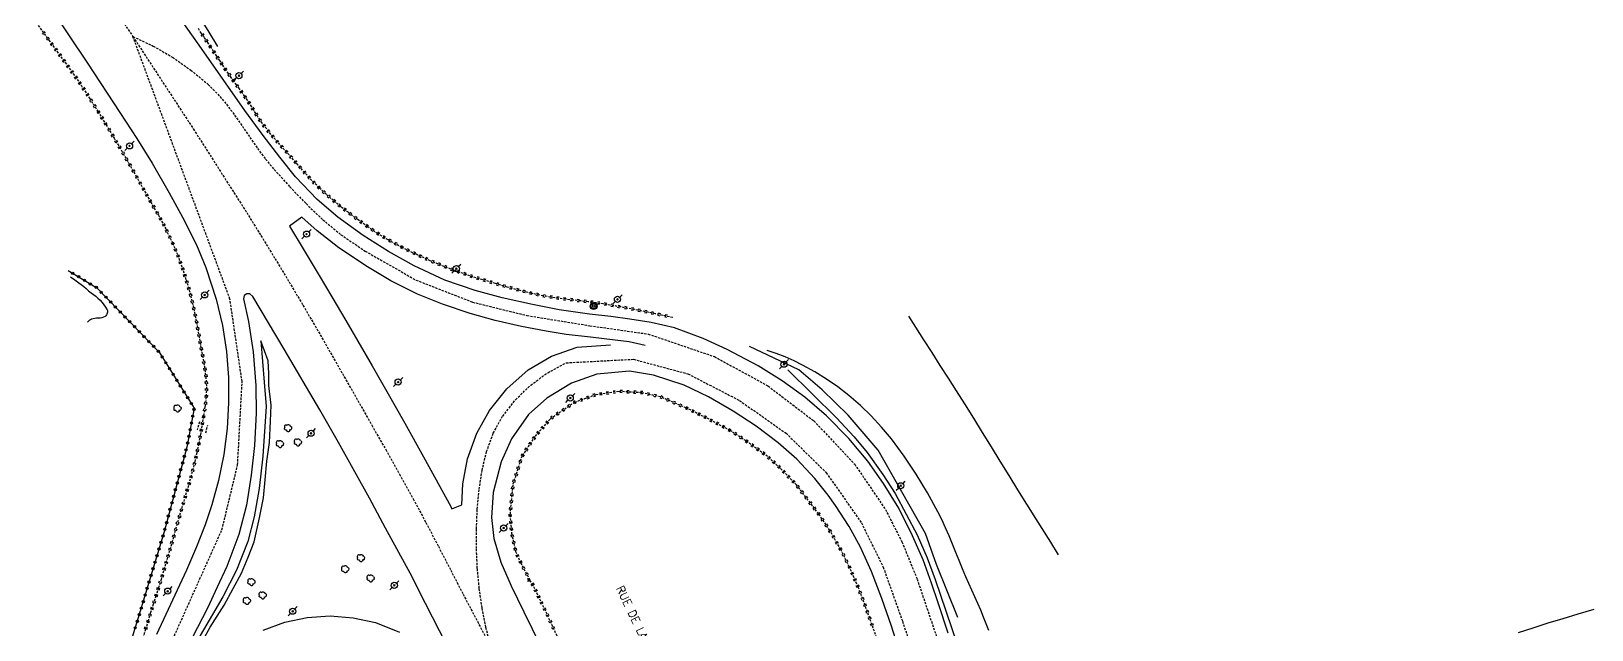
# Model space of a CAD drawing. Header units: millimetres. Extents: x 169000 to 170001, y 127000 to 128001.
# Drawn here: x 169336.2 to 169677.5, y 127463.7 to 127594.6 of the extents above; entities that cross this region are included whole.
import ezdxf
from ezdxf.enums import TextEntityAlignment as Align

# ---------------------------------------------------------------- set-up
doc = ezdxf.new("R2010")
doc.units = ezdxf.units.MM
doc.linetypes.add('DASHED', pattern=[0.75, 0.5, -0.25])
doc.layers.get('0').update_dxf_attribs({"linetype": 'CONTINUOUS'})
for name, color, linetype in [('W0001', 6, 'DASHED'), ('W0008', 7, 'CONTINUOUS'), ('W0010', 4, 'CONTINUOUS'), ('W0015', 2, 'CONTINUOUS'), ('W0112', 1, 'DASHED'), ('W0211', 2, 'CONTINUOUS'), ('W0214', 2, 'CONTINUOUS'), ('W0220', 5, 'DASHED'), ('W0300', 7, 'CONTINUOUS'), ('W0323', 7, 'CONTINUOUS'), ('W0330', 7, 'CONTINUOUS'), ('W0420', 7, 'CONTINUOUS'), ('W0473', 7, 'CONTINUOUS'), ('W0515', 5, 'CONTINUOUS'), ('W0989', 7, 'CONTINUOUS')]:
    doc.layers.add(name, color=color, linetype=linetype)
doc.styles.get("Standard").update_dxf_attribs({"font": 'romans.shx', "width": 0.85})

# ---------------------------------------------------------------- blocks, each defined once
blk = doc.blocks.new('T473')
for p, q in [((-0.166667, 0.166667), (0.166667, -0.166667)), ((-0.166667, -0.166667), (0.166667, 0.166667)), ((0.500001, 0.500001), (1.000002, 1.000002)), ((-1.000002, -1.000002), (-0.500001, -0.500001))]:
    blk.add_line(p, q)
blk.add_ellipse((0, 0), major_axis=(0.471405, 0.471405), ratio=1, start_param=5.4977871438, end_param=11.780972451)
blk = doc.blocks.new('T300')
for p, q in [((-0.8, 0.51), (-0.86, 0.34)), ((-0.86, 0.34), (-0.86, 0.17)), ((-0.86, 0.17), (-0.74, 0.06)), ((-0.69, 0.63), (-0.8, 0.51)), ((-0.8, -0.06), (-0.74, 0.06)), ((-0.74, 0.06), (-0.69, 0.11)), ((-0.57, 0.69), (-0.69, 0.63)), ((-0.46, 0.69), (-0.57, 0.69)), ((-0.29, 0.63), (-0.46, 0.69)), ((-0.29, 0.63), (-0.17, 0.74)), ((-0.23, 0.57), (-0.29, 0.63)), ((-0.17, 0.74), (-0.06, 0.8)), ((-0.06, 0.8), (0.06, 0.8)), ((0.06, 0.8), (0.23, 0.74)), ((0.23, 0.74), (0.34, 0.63)), ((0.34, 0.63), (0.4, 0.51)), ((0.46, 0.46), (0.34, 0.46)), ((0.4, 0.51), (0.4, 0.46)), ((0.57, 0.4), (0.46, 0.46)), ((0.57, 0.4), (0.69, 0.29)), ((0.69, 0.29), (0.74, 0.17)), ((0.74, 0.06), (0.69, -0.17)), ((0.74, 0.17), (0.74, 0.06)), ((-0.8, -0.17), (-0.8, -0.06)), ((-0.8, -0.23), (-0.8, -0.17)), ((-0.74, -0.34), (-0.8, -0.23)), ((-0.69, -0.4), (-0.74, -0.34)), ((-0.51, -0.46), (-0.69, -0.4)), ((-0.4, -0.46), (-0.51, -0.46)), ((-0.4, -0.46), (-0.34, -0.46)), ((-0.34, -0.46), (-0.34, -0.4)), ((-0.34, -0.51), (-0.34, -0.46)), ((-0.29, -0.63), (-0.34, -0.51)), ((-0.17, -0.74), (-0.29, -0.63)), ((-0.06, -0.8), (-0.17, -0.74)), ((0.06, -0.8), (-0.06, -0.8)), ((0.17, -0.74), (0.06, -0.8)), ((0.23, -0.69), (0.17, -0.74)), ((0.29, -0.46), (0.23, -0.46)), ((0.29, -0.63), (0.23, -0.69)), ((0.46, -0.4), (0.29, -0.46)), ((0.34, -0.51), (0.29, -0.63)), ((0.34, -0.51), (0.34, -0.46)), ((0.57, -0.34), (0.46, -0.4)), ((0.63, -0.29), (0.57, -0.34)), ((0.69, -0.17), (0.63, -0.29))]:
    blk.add_line(p, q)
blk = doc.blocks.new('sev_inspect')
blk.add_lwpolyline([(-4, 4), (4, 4), (4, -4), (-4, -4), (-4, 4)])
for radius in [12, 10]:
    blk.add_circle((0, 0), radius)
blk = doc.blocks.new('T654')
at = {"xscale": 0.0625, "yscale": 0.0625}
blk.add_blockref('sev_inspect', (0, 0), dxfattribs=at)
blk = doc.blocks.new('t323o')
at = {"color": 0, "linetype": 'Continuous'}
for radius in [0.25, 0.15]:
    blk.add_circle((0, 0), radius, dxfattribs=at)
blk = doc.blocks.new('t220o')
at = {"color": 0, "linetype": 'Continuous'}
for p, q in [((-0.25, 0.25), (0.25, 0.25)), ((-0.25, -0.25), (0.25, -0.25))]:
    blk.add_line(p, q, dxfattribs=at)

msp = doc.modelspace()

# ---------------------------------------------------------------- linework, layer by layer
at = {"layer": 'W0001', "linetype": 'DASHED'}
for points in [[(169301.15, 127671), (169304.31, 127667.02), (169307.46, 127663.03), (169310.59, 127659.03), (169313.72, 127655.02), (169318.17, 127649.29), (169322.6, 127643.55), (169326.99, 127637.78), (169331.34, 127631.98), (169335.71, 127626.04), (169340.03, 127620.07), (169344.32, 127614.07), (169348.55, 127608.03), (169358.42, 127593.46)], [(169340.66, 127340.39), (169352.85, 127351.49), (169360.87, 127357.91), (169366.9, 127367.43), (169369.16, 127383.12), (169363.93, 127401.08), (169360.43, 127418.56), (169360.05, 127434.96), (169363.24, 127450.6), (169367.49, 127462.41), (169377.89, 127485.58), (169381.32, 127499.77), (169382.31, 127517.99), (169379.64, 127536.04), (169358.42, 127593.46)], [(169358.42, 127593.46), (169362.85, 127591.38), (169367.09, 127588.93), (169371.1, 127586.13), (169374.86, 127582.99), (169376.96, 127580.89), (169378.89, 127578.64), (169380.67, 127576.27), (169382.36, 127573.84), (169384.01, 127571.41), (169385.68, 127568.99), (169387.44, 127566.63), (169389.33, 127564.37), (169392.75, 127560.6), (169396.28, 127556.91), (169399.98, 127553.39), (169403.91, 127550.12), (169409.25, 127546.52), (169420.33, 127540.19), (169432.73, 127535.37), (169444.61, 127532.44), (169458.39, 127530.21), (169471.11, 127528.39), (169485.65, 127523.44), (169497.33, 127517.04), (169507.38, 127509.37), (169516.29, 127499.92), (169523.01, 127490.01), (169526.62, 127482.95), (169529.95, 127474.79), (169534.22, 127462.1)], [(169358.42, 127593.46), (169371.65, 127573.23), (169383.3, 127554.96), (169386.42, 127549.92), (169389.51, 127544.87), (169392.58, 127539.79), (169395.61, 127534.7), (169398.65, 127529.5), (169401.65, 127524.28), (169404.64, 127519.05), (169407.61, 127513.82), (169410.67, 127508.46), (169413.72, 127503.11), (169416.74, 127497.74), (169419.72, 127492.34), (169422.5, 127487.16), (169425.23, 127481.96), (169427.93, 127476.75), (169430.62, 127471.52), (169436.66, 127460.05)], [(169436.66, 127460.05), (169435.62, 127464.26), (169434.79, 127468.52), (169434.17, 127472.81), (169433.75, 127477.12), (169433.55, 127481.45), (169433.55, 127485.78), (169433.75, 127490.11), (169434.16, 127494.43), (169434.79, 127498.57), (169435.77, 127502.68), (169437.23, 127506.68), (169439.3, 127510.41), (169442.13, 127514.03), (169445.43, 127517.23), (169449.14, 127519.93), (169453.18, 127522.1), (169467.91, 127522.88), (169479.83, 127519.67), (169491.1, 127513.86), (169501.28, 127506.7), (169510.09, 127498.05), (169517.76, 127487.1), (169522.53, 127477.41), (169526.74, 127465.58), (169530.9, 127452.96)]]:
    msp.add_lwpolyline(points, dxfattribs=at)
at = {"layer": 'W0008'}
for points in [[(169536.75, 127462.93), (169534.58, 127469.59), (169533.09, 127473.9), (169531.25, 127478.98), (169528.94, 127484.26), (169525.93, 127490.28), (169522.58, 127495.73), (169519.16, 127500.55), (169514.98, 127505.56), (169510.12, 127510.48), (169505.38, 127514.57), (169500.42, 127518.18), (169495.2, 127521.4), (169488.39, 127524.98), (169483.17, 127527.44), (169476.88, 127529.72), (169471.76, 127530.92), (169467.11, 127531.67), (169462.94, 127532.22), (169458.27, 127532.76), (169451.64, 127533.72), (169445.8, 127534.82), (169439.22, 127536.29), (169433.28, 127537.88), (169426.67, 127540.18), (169419.97, 127543.29), (169414.35, 127546.41), (169408.77, 127549.96), (169403.26, 127553.99), (169398.73, 127557.8), (169394.01, 127562.75), (169390.58, 127567.07), (169386.89, 127571.83), (169382.91, 127577.29), (169373.43, 127590.87), (169360.1, 127609.77)], [(169340.3, 127599.85), (169348.45, 127587.67), (169355.58, 127576.83), (169359.29, 127571.16), (169362.62, 127565.75), (169366.38, 127559.28), (169369.27, 127553.94), (169372.29, 127547.89), (169374.39, 127542.98), (169376.66, 127535.99), (169378, 127530.27), (169378.91, 127524.57), (169379.31, 127518.86), (169379.31, 127513.37), (169379.05, 127507.74), (169378.32, 127502.02), (169377.14, 127496.34), (169375.66, 127491.05), (169374.19, 127486.65), (169372.29, 127481.83), (169370.14, 127476.77), (169363.55, 127462.7)], [(169528.46, 127451.59), (169524.31, 127464.51), (169522.26, 127470.54), (169520, 127476.42), (169517.57, 127481.77), (169515.05, 127486.32), (169512.12, 127490.88), (169510.48, 127493.15), (169507.59, 127496.8), (169503.65, 127501.04), (169499.52, 127504.62), (169494.77, 127508.21), (169489.69, 127511.52), (169484.34, 127514.62), (169478.97, 127517.18), (169472.3, 127519.41), (169467.01, 127520.25), (169459.86, 127519.62), (169454.35, 127517.66), (169448.96, 127514.35), (169444.96, 127510.79), (169441.23, 127505.47), (169438.96, 127500.46), (169437.21, 127493.73), (169436.82, 127488.24), (169437.38, 127483.65), (169438.91, 127478.46), (169441.15, 127473.28), (169443.94, 127467.6), (169449.48, 127456.35)]]:
    msp.add_lwpolyline(points, dxfattribs=at)
at = {"layer": 'W0010'}
msp.add_lwpolyline([(169501.68, 127520.59), (169512.28, 127510.06), (169516.2, 127505.88), (169519.02, 127502.51), (169522.46, 127497.69), (169525.15, 127493.51), (169529.93, 127484.48), (169532.11, 127479.41), (169533.9, 127474.69), (169538.6, 127460.74)], dxfattribs=at)
at = {"layer": 'W0015'}
for points in [[(169470.47, 127525.85), (169466.98, 127526.71), (169463.9, 127527.06), (169458.51, 127527.67), (169453.15, 127528.29), (169448.78, 127529), (169443.42, 127530.05), (169437.69, 127531.37), (169432.18, 127532.85), (169426.14, 127534.91), (169420.7, 127537.08), (169414.84, 127540.03), (169409.73, 127543.08), (169403.45, 127547.28), (169398.73, 127550.96), (169395.34, 127553.93), (169392.66, 127552), (169395.68, 127547.03), (169399.17, 127541.18), (169401.95, 127536.53), (169405, 127531.33), (169407.59, 127526.84), (169410.73, 127521.44), (169413.97, 127515.81), (169417.89, 127508.92), (169421.99, 127501.53), (169427.93, 127490.64), (169428.17, 127490.17), (169430.36, 127491.01), (169430.55, 127495.63), (169431.61, 127501.12), (169433.64, 127506.71), (169436.44, 127511.67), (169440.21, 127516.44), (169444.88, 127520.55), (169449.98, 127523.54), (169455.62, 127525.49), (169462.86, 127526.03)], [(169428.54, 127457.49), (169422.42, 127469.43), (169419.05, 127476.1), (169413.67, 127485.91), (169410.18, 127492.52), (169403.4, 127504.63), (169399.27, 127511.81), (169391.47, 127525.06), (169384.65, 127536.62), (169383.99, 127537.16), (169383.36, 127537.2), (169382.75, 127536.81), (169382.61, 127536.09), (169383.67, 127531.14), (169384.72, 127524.48), (169385.3, 127517.12), (169385.38, 127511.08), (169384.99, 127503.98), (169384.31, 127497.53), (169383.27, 127490.99), (169381.6, 127484.51), (169378.96, 127477.55), (169376.86, 127473.01), (169374.7, 127468.42), (169371.43, 127462.11)], [(169386.92, 127463.59), (169391.64, 127465.38), (169396.56, 127466.38), (169401.57, 127466.74), (169406.56, 127466.34), (169411.49, 127465.31), (169416.7, 127463.18)]]:
    msp.add_lwpolyline(points, dxfattribs=at)
at = {"layer": 'W0112', "linetype": 'DASHED'}
for points in [[(169372.95, 127509.19), (169372.5, 127507.42)], [(169374.36, 127506.78), (169374.77, 127508.43)]]:
    msp.add_lwpolyline(points, dxfattribs=at)
at = {"layer": 'W0211'}
for points in [[(169377.01, 127591.27), (169375.1, 127594.39), (169373.17, 127597.5)], [(169386.37, 127526.87), (169387.13, 127517.85), (169387.55, 127512.57), (169386.8, 127501.7), (169386.01, 127494.6), (169384.92, 127488.37), (169383.54, 127482.99), (169381.04, 127476.73), (169378.11, 127470.91), (169375.79, 127467.06), (169373.14, 127462.47), (169371.07, 127458.39), (169369.58, 127454.1)], [(169538.86, 127466.37), (169534.2, 127477.95), (169531.78, 127484.75), (169521.4, 127502.99), (169514.87, 127510.65), (169509.2, 127516.18), (169504.04, 127520.56), (169493.26, 127525.63)]]:
    msp.add_lwpolyline(points, dxfattribs=at)
at = {"layer": 'W0214'}
msp.add_lwpolyline([(169369.58, 127454.1), (169370.3, 127454.14), (169372.22, 127458.7), (169375.29, 127464.29), (169378.36, 127469.08), (169380.37, 127472.7), (169382.2, 127476.09), (169383.64, 127479.59), (169384.96, 127482.94), (169386.12, 127488.16), (169386.96, 127492.58), (169387.31, 127496.52), (169387.7, 127500.6), (169388.29, 127504.7), (169388.5, 127509.3), (169388.63, 127512.82), (169388.18, 127517.1), (169388.14, 127519.77), (169387.99, 127522.55), (169386.37, 127526.87)], dxfattribs=at)
at = {"layer": 'W0220', "linetype": 'DASHED'}
for points in [[(169337.7, 127595.91), (169340, 127592.7), (169341.78, 127590.24), (169343.57, 127587.79), (169345.35, 127585.33), (169347.07, 127582.82), (169348.94, 127579.97), (169350.76, 127577.08), (169352.54, 127574.18), (169354.3, 127571.25), (169355.91, 127568.53), (169357.49, 127565.79), (169359.05, 127563.04), (169360.6, 127560.28), (169362.28, 127557.32), (169363.98, 127554.37), (169365.62, 127551.38), (169367.09, 127548.31), (169368.19, 127545.66), (169369.18, 127542.97), (169370.06, 127540.25), (169370.86, 127537.5), (169371.57, 127534.63), (169372.18, 127531.73), (169372.71, 127528.82), (169373.21, 127525.9), (169373.62, 127523.64), (169374.04, 127521.37), (169374.37, 127519.08), (169374.51, 127516.77), (169374.43, 127514.63), (169374.18, 127512.51), (169373.85, 127510.4), (169373.5, 127508.3), (169373.17, 127506.33), (169372.8, 127504.36), (169372.4, 127502.4), (169371.95, 127500.45), (169371.17, 127497.4), (169370.3, 127494.37), (169369.41, 127491.36), (169368.53, 127488.34), (169367.68, 127485.39), (169366.84, 127482.43), (169365.99, 127479.48), (169365.12, 127476.54), (169364.57, 127474.71), (169364.01, 127472.9), (169363.44, 127471.08), (169362.87, 127469.27), (169362.3, 127467.45), (169361.73, 127465.64), (169361.16, 127463.82), (169360.61, 127462.01)], [(169476.49, 127531.99), (169472.71, 127532.82), (169468.91, 127533.59), (169465.11, 127534.31), (169461.29, 127534.97), (169459.66, 127535.22), (169458.01, 127535.43), (169456.37, 127535.62), (169454.73, 127535.81), (169453.08, 127536), (169451.44, 127536.2), (169449.8, 127536.45), (169448.17, 127536.74), (169445.53, 127537.31), (169442.91, 127537.96), (169440.3, 127538.67), (169437.71, 127539.42), (169434.92, 127540.26), (169432.13, 127541.13), (169429.36, 127542.08), (169426.63, 127543.11), (169423.47, 127544.43), (169420.34, 127545.83), (169417.25, 127547.34), (169414.24, 127548.99), (169411.99, 127550.35), (169409.8, 127551.82), (169407.66, 127553.36), (169405.56, 127554.94), (169403.9, 127556.23), (169402.27, 127557.57), (169400.68, 127558.95), (169399.14, 127560.39), (169397.55, 127562), (169396.03, 127563.66), (169394.54, 127565.36), (169393.06, 127567.05), (169391.57, 127568.71), (169390.07, 127570.37), (169388.61, 127572.07), (169387.22, 127573.82), (169386.72, 127574.51), (169386.23, 127575.21), (169385.76, 127575.93), (169385.31, 127576.65), (169384.85, 127577.38), (169384.4, 127578.1), (169383.94, 127578.82), (169383.46, 127579.53), (169382.88, 127580.38), (169382.29, 127581.21), (169381.7, 127582.05), (169381.1, 127582.88), (169380.5, 127583.71), (169379.91, 127584.54), (169379.32, 127585.37), (169378.73, 127586.21), (169378.06, 127587.2), (169377.4, 127588.19), (169376.74, 127589.19), (169376.08, 127590.19), (169375.43, 127591.19), (169374.77, 127592.18), (169374.11, 127593.18), (169373.44, 127594.16), (169372.68, 127595.26)], [(169522.11, 127459.13), (169518.58, 127469.04), (169517.08, 127473.02), (169515.12, 127477.47), (169513.25, 127481.29), (169510.85, 127485.42), (169508.43, 127489.05), (169505.64, 127492.69), (169503.58, 127495.38), (169499.99, 127499.08), (169497.23, 127501.6), (169492.52, 127505), (169489.08, 127507.27), (169483.86, 127510.05), (169479.45, 127512.22), (169473.85, 127514.62), (169469.72, 127515.55), (169464.67, 127515.84), (169459.65, 127515.11), (169455.08, 127513.45), (169449.67, 127509.79), (169446.34, 127505.98), (169443.53, 127501.73), (169441.49, 127495.41), (169441.06, 127490.99), (169440.89, 127488.82), (169441.24, 127484.83), (169442.12, 127480.84), (169443.23, 127478.34), (169445.23, 127474.59)], [(169482.82, 127393.2), (169478.06, 127402.62), (169471.33, 127417.21), (169467.11, 127426.6), (169463.09, 127435.94), (169457.93, 127446.74), (169452.75, 127458.92), (169448.64, 127467.92), (169445.94, 127473.51), (169445.22, 127474.58), (169444.8, 127474.52)]]:
    msp.add_lwpolyline(points, dxfattribs=at)
at = {"layer": 'W0323'}
msp.add_lwpolyline([(169344.28, 127542.28), (169350.56, 127538.48), (169360.26, 127528.45), (169364.15, 127524.43), (169371.85, 127512.18), (169370.21, 127503.67), (169365.25, 127485.09), (169359.52, 127466.06), (169356.99, 127458.09), (169354.2, 127449.6), (169342.14, 127441.89), (169329.29, 127433.38)], dxfattribs=at)
at = {"layer": 'W0330'}
for points in [[(169560.88, 127480.12), (169559.18, 127482.83), (169555.91, 127488.06), (169553.96, 127491.19), (169552.01, 127494.32), (169550.08, 127497.46), (169548.14, 127500.6), (169546.2, 127503.73), (169544.26, 127506.87), (169542.32, 127510), (169540.36, 127513.12), (169538.59, 127515.93), (169536.81, 127518.73), (169535.02, 127521.53), (169533.23, 127524.33), (169531.44, 127527.12), (169529.65, 127529.92), (169528.12, 127532.31)], [(169545.66, 127463.52), (169545.08, 127465.01), (169544.48, 127466.49), (169543.85, 127467.96), (169543.2, 127469.42), (169542.54, 127470.87), (169541.88, 127472.33), (169541.23, 127473.79), (169540.59, 127475.25), (169539.84, 127477.04), (169539.12, 127478.84), (169538.4, 127480.64), (169537.69, 127482.44), (169536.95, 127484.24), (169536.18, 127486.03), (169535.36, 127487.79), (169534.49, 127489.53), (169532.21, 127493.68), (169529.77, 127497.75), (169527.15, 127501.7), (169524.31, 127505.5), (169522.18, 127508.04), (169519.92, 127510.47), (169517.54, 127512.77), (169515.04, 127514.94), (169512.64, 127516.81), (169510.14, 127518.54), (169507.56, 127520.14), (169504.9, 127521.61), (169503.02, 127522.54), (169501.1, 127523.37), (169499.14, 127524.11), (169497.14, 127524.76)], [(169677.99, 127468.14), (169674.47, 127467.12), (169671.19, 127466.13), (169667.92, 127465.11), (169664.66, 127464.06), (169661.4, 127463)]]:
    msp.add_lwpolyline(points, dxfattribs=at)
at = {"layer": 'W0515'}
for points in [[(169344.8, 127540.87, -0.001046), (169344.84, 127540.84, -0.034782), (169349.26, 127537.41, -0.112352), (169352.78, 127533.72, -0.165577), (169352.81, 127532.98, -0.177506), (169352.36, 127532.26)], [(169352.36, 127532.26, -0.141419), (169350.84, 127531.84, 0.086736), (169349.33, 127531.61, 0.076116), (169348.62, 127531.12, -0.021032), (169348.46, 127530.98)]]:
    msp.add_lwpolyline(points, format="xyb", dxfattribs=at)

# ---------------------------------------------------------------- block references
at = {"layer": 'W0220'}
for p, rotation in [((169338.91, 127594.23), 305.5872166833038), ((169339.78, 127593.01), 305.5872166833038), ((169373.69, 127593.8), 124.2431422689532), ((169374.53, 127592.55), 123.7643502658014), ((169340.66, 127591.79), 305.9570048951107), ((169341.54, 127590.58), 305.9570048951107), ((169342.42, 127589.37), 306.1907851532784), ((169375.35, 127591.3), 123.4339182593551), ((169376.18, 127590.05), 123.2485861201875), ((169377, 127588.8), 123.4240998380942), ((169343.31, 127588.15), 306.1907851532784), ((169344.19, 127586.94), 305.7175711295782), ((169345.06, 127585.72), 305.7175711295782), ((169377.83, 127587.55), 123.7479883954129), ((169378.67, 127586.3), 124.2202391298725), ((169379.53, 127585.07), 125.2641948723084), ((169345.92, 127584.49), 304.5377822739588), ((169346.77, 127583.26), 304.5377822739588), ((169347.6, 127582.01), 303.2303813589901), ((169380.4, 127583.85), 125.5988823661593), ((169381.27, 127582.63), 125.750637503025), ((169348.43, 127580.75), 303.2303813589901), ((169349.24, 127579.49), 302.2120672676958), ((169382.15, 127581.41), 125.5335415458737), ((169383.01, 127580.19), 124.6159620795395), ((169383.85, 127578.95), 123.7246054734555), ((169350.04, 127578.22), 302.2120672676958), ((169350.84, 127576.95), 301.4930131444966), ((169351.62, 127575.67), 301.4930131444966), ((169384.66, 127577.68), 122.1322819141713), ((169385.46, 127576.41), 122.3029478903827), ((169386.27, 127575.15), 124.4293968493367), ((169352.4, 127574.4), 301.4930131444966), ((169353.18, 127573.11), 301.0733333561511), ((169353.95, 127571.83), 301.0733333561511), ((169387.14, 127573.93), 126.1143575629232), ((169388.07, 127572.75), 128.4598936688292), ((169389.02, 127571.59), 130.7977754049152), ((169354.72, 127570.54), 300.5897581399371), ((169355.49, 127569.25), 300.5897581399371), ((169390, 127570.46), 130.7977754049152), ((169391, 127569.34), 131.9370099906492), ((169392, 127568.22), 131.8746892826259), ((169356.24, 127567.95), 299.9862585277979), ((169356.99, 127566.65), 299.9862585277979), ((169357.74, 127565.35), 299.5469951280098), ((169393.01, 127567.11), 131.8746892826259), ((169394, 127565.98), 131.3318213695369), ((169394.99, 127564.85), 131.2879869559346), ((169358.48, 127564.05), 299.5469951280098), ((169359.22, 127562.74), 299.2719889789112), ((169359.95, 127561.43), 299.2719889789112), ((169395.98, 127563.73), 131.2879869559346), ((169396.99, 127562.62), 132.3989164997964), ((169398.02, 127561.53), 134.6619899410358), ((169360.68, 127560.13), 299.6663722300742), ((169361.43, 127558.82), 299.6663722300742), ((169399.07, 127560.46), 134.6619899410358), ((169400.17, 127559.44), 137.0440890683898), ((169401.28, 127558.43), 138.9565913760136), ((169362.17, 127557.52), 299.6663722300742), ((169362.92, 127556.22), 299.9765859622224), ((169363.67, 127554.92), 299.9765859622224), ((169402.42, 127557.45), 140.6003954986927), ((169403.58, 127556.5), 140.6003954986927), ((169404.75, 127555.57), 141.975290565525), ((169405.94, 127554.65), 143.0823112065933), ((169364.4, 127553.61), 298.6426924546139), ((169365.12, 127552.29), 298.6426924546139), ((169365.82, 127550.97), 295.6710482130032), ((169407.14, 127553.75), 143.0823112065933), ((169408.35, 127552.86), 144.3044285777229), ((169409.57, 127551.99), 144.3044285777229), ((169410.81, 127551.15), 146.1806273790305), ((169366.47, 127549.61), 295.6710482130032), ((169367.11, 127548.26), 292.554473172498), ((169412.05, 127550.31), 148.7094861992844), ((169413.34, 127549.54), 148.7094861992844), ((169414.63, 127548.77), 151.4254031959323), ((169415.95, 127548.06), 151.4254031959323), ((169367.69, 127546.88), 292.554473172498), ((169368.26, 127545.49), 290.1052451698247), ((169417.26, 127547.34), 153.8728877900608), ((169418.61, 127546.68), 153.8728877900608), ((169419.96, 127546.02), 153.8728877900608), ((169421.32, 127545.39), 155.872399930263), ((169422.69, 127544.78), 155.872399930263), ((169424.06, 127544.18), 157.4232261669066), ((169368.77, 127544.08), 290.1052451698247), ((169369.28, 127542.67), 287.9776914573212), ((169369.74, 127541.24), 287.9776914573212), ((169425.45, 127543.61), 157.4232261669066), ((169426.84, 127543.04), 159.2104083862102), ((169428.24, 127542.5), 159.2104083862102), ((169429.64, 127541.98), 161.1747057589631), ((169431.06, 127541.5), 161.1747057589631), ((169432.49, 127541.02), 162.546355892606), ((169370.19, 127539.81), 286.1722033661581), ((169370.61, 127538.37), 286.1722033661581), ((169433.92, 127540.57), 162.546355892606), ((169435.35, 127540.13), 163.3245025258293), ((169436.79, 127539.7), 163.3245025258293), ((169438.23, 127539.27), 163.8746972424696), ((169439.67, 127538.86), 163.8746972424696), ((169441.11, 127538.45), 164.6706617899986), ((169442.56, 127538.05), 164.6706617899986), ((169444.01, 127537.68), 166.0151400952494), ((169445.47, 127537.32), 166.0151400952494), ((169371, 127536.92), 284.003192720203), ((169371.36, 127535.47), 284.003192720203), ((169371.7, 127534), 281.7110667682267), ((169446.93, 127537), 167.9074151394928), ((169448.4, 127536.7), 169.8852186623606), ((169449.88, 127536.44), 171.5339014347112), ((169451.36, 127536.22), 171.5339014347112), ((169452.85, 127536.02), 172.7288823981427), ((169454.34, 127535.85), 173.4697245013844), ((169455.83, 127535.68), 173.6763492972958), ((169457.32, 127535.51), 173.3483403517477), ((169458.81, 127535.33), 172.56508261198), ((169460.29, 127535.12), 171.3268640368826), ((169461.78, 127534.89), 170.1878142614366), ((169463.25, 127534.63), 170.1878142614366), ((169464.73, 127534.37), 170.1878142614366), ((169466.21, 127534.1), 169.3363537961634), ((169372.01, 127532.54), 281.7110667682267), ((169372.3, 127531.06), 280.3220932524203), ((169467.68, 127533.82), 169.3363537961634), ((169469.15, 127533.54), 168.484888753854), ((169470.62, 127533.24), 168.484888753854), ((169472.09, 127532.94), 168.484888753854), ((169473.56, 127532.63), 167.6334191356208), ((169475.03, 127532.31), 167.6334191356208), ((169372.56, 127529.59), 280.3220932524203), ((169372.83, 127528.11), 279.8382862849333), ((169373.08, 127526.63), 279.8382862849333), ((169373.35, 127525.16), 280.3386525870282), ((169373.62, 127523.68), 280.3386525870282), ((169373.89, 127522.21), 280.4407859927817), ((169374.13, 127520.73), 278.1491403993385), ((169374.35, 127519.24), 278.1491403993385), ((169374.45, 127517.75), 273.4866531247373), ((169374.44, 127514.75), 267.9276475458347), ((169374.49, 127516.25), 267.9276475458347), ((169455.06, 127513.44), 214.0208034965304), ((169456.47, 127513.95), 199.9417959345237), ((169457.88, 127514.46), 199.9417959345237), ((169459.29, 127514.98), 199.9417959345237), ((169460.75, 127515.27), 188.2545749412908), ((169462.24, 127515.48), 188.2545749412908), ((169463.72, 127515.7), 188.2545749412908), ((169465.21, 127515.81), 176.7534605605097), ((169466.71, 127515.72), 176.7534605605097), ((169468.21, 127515.64), 176.7534605605097), ((169469.7, 127515.55), 176.7534605605097), ((169471.17, 127515.22), 167.3361233124755), ((169472.63, 127514.89), 167.3361233124755), ((169474.08, 127514.52), 156.8149793768376), ((169475.46, 127513.93), 156.8149793768376), ((169373.83, 127510.29), 260.6869635394983), ((169374.07, 127511.77), 260.9291808913155), ((169374.27, 127513.26), 263.3494375577715), ((169450.09, 127510.08), 214.0208034965304), ((169451.33, 127510.92), 214.0208034965304), ((169452.57, 127511.76), 214.0208034965304), ((169453.82, 127512.6), 214.0208034965304), ((169476.84, 127513.34), 156.8149793768376), ((169478.22, 127512.75), 156.8149793768376), ((169479.59, 127512.15), 153.716652106471), ((169480.94, 127511.49), 153.716652106471), ((169482.28, 127510.82), 153.716652106471), ((169483.63, 127510.16), 153.716652106471), ((169373.34, 127507.33), 260.48858207443), ((169373.59, 127508.81), 260.6869635394983), ((169447.04, 127506.78), 228.9300537272589), ((169448.03, 127507.92), 228.9300537272589), ((169449.01, 127509.05), 228.9300537272589), ((169484.96, 127509.46), 152.0539169359496), ((169486.28, 127508.76), 152.0539169359496), ((169487.61, 127508.06), 152.0539169359496), ((169488.93, 127507.35), 152.0539169359496), ((169372.81, 127504.38), 259.4025276581781), ((169373.08, 127505.85), 259.4025276581781), ((169445.28, 127504.37), 236.5346206537813), ((169446.1, 127505.62), 236.5346206537813), ((169490.19, 127506.54), 146.4450637791587), ((169491.44, 127505.71), 146.4450637791587), ((169492.68, 127504.87), 144.2400334818725), ((169493.9, 127504), 144.2400334818725), ((169371.83, 127499.99), 255.5742805919181), ((169372.18, 127501.45), 257.1052597867901), ((169372.5, 127502.91), 258.2747523997344), ((169443.12, 127500.46), 252.1305864969097), ((169443.62, 127501.87), 236.5346206537813), ((169444.45, 127503.12), 236.5346206537813), ((169495.12, 127503.12), 144.2400334818725), ((169496.34, 127502.24), 144.2400334818725), ((169497.52, 127501.33), 137.5517929926072), ((169498.63, 127500.32), 137.5517929926072), ((169371.08, 127497.08), 254.0681572841466), ((169371.46, 127498.53), 255.5742805919181), ((169442.2, 127497.6), 252.1305864969097), ((169442.66, 127499.03), 252.1305864969097), ((169499.74, 127499.31), 137.5517929926072), ((169500.8, 127498.25), 134.1523982493147), ((169501.84, 127497.17), 134.1523982493147), ((169370.25, 127494.2), 253.452634478214), ((169370.67, 127495.64), 254.0681572841466), ((169441.28, 127493.22), 264.4318727218778), ((169441.43, 127494.72), 264.4318727218778), ((169441.74, 127496.17), 252.1305864969097), ((169502.89, 127496.09), 134.1523982493147), ((169503.89, 127494.98), 127.380849297304), ((169504.8, 127493.79), 127.380849297304), ((169368.98, 127489.88), 253.7285789911686), ((169369.4, 127491.32), 253.7285789911686), ((169369.83, 127492.76), 253.452634478214), ((169441, 127490.24), 265.3737318512162), ((169441.14, 127491.73), 264.4318727218778), ((169505.71, 127492.59), 127.5670685088589), ((169506.62, 127491.41), 127.5670685088589), ((169507.54, 127490.22), 127.5670685088589), ((169368.15, 127487), 254.0840458356496), ((169368.56, 127488.44), 253.7285789911686), ((169440.89, 127488.74), 275.0298719527241), ((169441.03, 127487.25), 275.0298719527241), ((169508.45, 127489.03), 123.6645768413158), ((169509.28, 127487.78), 123.6645768413158), ((169510.11, 127486.53), 123.6645768413158), ((169367.32, 127484.12), 254.0763909958055), ((169367.73, 127485.56), 254.0840458356496), ((169441.16, 127485.75), 275.0298719527241), ((169441.36, 127484.27), 282.5166465504934), ((169441.69, 127482.81), 282.5166465504934), ((169510.94, 127485.28), 120.1353521593257), ((169511.69, 127483.98), 120.1353521593257), ((169512.44, 127482.68), 120.1353521593257), ((169366.08, 127479.79), 253.8932071428516), ((169366.5, 127481.23), 253.8932071428516), ((169366.91, 127482.67), 254.0763909958055), ((169442.01, 127481.34), 282.5166465504934), ((169442.52, 127479.94), 293.8668047288546), ((169513.2, 127481.38), 120.1353521593257), ((169513.86, 127480.04), 116.1264490163547), ((169365.23, 127476.91), 253.5345042957599), ((169365.66, 127478.35), 253.5345042957599), ((169443.13, 127478.57), 293.8668047288546), ((169443.82, 127477.23), 297.9939833222642), ((169444.52, 127475.91), 297.9939833222642), ((169514.52, 127478.69), 116.1264490163547), ((169515.18, 127477.34), 113.6631407083339), ((169515.78, 127475.97), 113.6631407083339), ((169363.92, 127472.61), 252.6479680815989), ((169364.36, 127474.04), 252.8596632217564), ((169364.8, 127475.48), 253.1543032867513), ((169444.91, 127474.53), 188.0324946457961), ((169445.88, 127473.59), 123.9485429741469), ((169516.38, 127474.6), 113.6631407083339), ((169516.98, 127473.22), 113.6631407083339), ((169363.02, 127469.75), 252.5192204546566), ((169363.47, 127471.18), 252.6479680815989), ((169446.55, 127472.25), 115.8512634008406), ((169447.2, 127470.9), 115.8512634008406), ((169447.85, 127469.55), 115.8512634008406), ((169517.52, 127471.82), 110.6649064385883), ((169518.05, 127470.42), 110.6649064385883), ((169362.12, 127466.89), 252.5658635155907), ((169362.57, 127468.32), 252.4918516263291), ((169448.51, 127468.2), 115.8512634008406), ((169449.14, 127466.84), 114.546093024637), ((169518.58, 127469.02), 109.6164572505029), ((169519.09, 127467.6), 109.6164572505029), ((169519.59, 127466.19), 109.6164572505029), ((169361.22, 127464.02), 252.7228280158011), ((169361.67, 127465.46), 252.7228280158011), ((169449.76, 127465.48), 114.546093024637), ((169450.38, 127464.11), 114.546093024637), ((169520.09, 127464.78), 109.6164572505029)]:
    msp.add_blockref('t220o', p, dxfattribs=dict(at, rotation=rotation))
at = {"layer": 'W0300'}
for p in [(169368.21, 127512.1), (169392.4, 127507.8), (169390.62, 127504.32), (169394.55, 127504.69), (169408.34, 127479.37), (169404.89, 127476.94), (169384.38, 127474.13), (169410.46, 127474.94), (169383.38, 127470), (169386.84, 127471.21)]:
    msp.add_blockref('T300', p, dxfattribs=at)
at = {"layer": 'W0323'}
for p, rotation in [((169345.27, 127541.69), 328.7764914279034), ((169346.55, 127540.91), 328.7764914279034), ((169347.83, 127540.13), 328.7764914279034), ((169349.12, 127539.35), 328.7764914279034), ((169350.4, 127538.58), 328.7764914279034), ((169351.47, 127537.54), 314.0446264683478), ((169352.51, 127536.46), 314.0446264683478), ((169353.56, 127535.38), 314.0446264683478), ((169354.6, 127534.3), 314.0446264683478), ((169355.64, 127533.22), 314.0446264683478), ((169356.69, 127532.14), 314.0446264683478), ((169357.73, 127531.07), 314.0446264683478), ((169358.77, 127529.99), 314.0446264683478), ((169359.81, 127528.91), 314.0446264683478), ((169360.86, 127527.83), 314.0356133363608), ((169361.9, 127526.75), 314.0356133363608), ((169362.94, 127525.67), 314.0356133363608), ((169363.98, 127524.6), 314.0356133363608), ((169364.82, 127523.36), 302.1727842139828), ((169365.62, 127522.09), 302.1727842139828), ((169366.42, 127520.82), 302.1727842139828), ((169367.22, 127519.55), 302.1727842139828), ((169368.02, 127518.28), 302.1727842139828), ((169368.81, 127517.01), 302.1727842139828), ((169369.61, 127515.74), 302.1727842139828), ((169370.41, 127514.47), 302.1727842139828), ((169371.21, 127513.2), 302.1727842139828), ((169371.51, 127510.42), 259.0637472791581), ((169371.8, 127511.89), 259.0637472791581), ((169370.94, 127507.47), 259.0637472791581), ((169371.23, 127508.94), 259.0637472791581), ((169370.38, 127504.53), 259.0637472791581), ((169370.66, 127506), 259.0637472791581), ((169369.27, 127500.16), 255.0419130985568), ((169369.66, 127501.61), 255.0419130985568), ((169370.05, 127503.06), 255.0419130985568), ((169368.5, 127497.27), 255.0419130985568), ((169368.89, 127498.72), 255.0419130985568), ((169367.72, 127494.37), 255.0419130985568), ((169368.11, 127495.82), 255.0419130985568), ((169366.56, 127490.02), 255.0419130985568), ((169366.95, 127491.47), 255.0419130985568), ((169367.34, 127492.92), 255.0419130985568), ((169365.79, 127487.12), 255.0419130985568), ((169366.18, 127488.57), 255.0419130985568), ((169364.56, 127482.8), 253.2571319289044), ((169364.99, 127484.23), 253.2571319289044), ((169365.4, 127485.67), 255.0419130985568), ((169363.69, 127479.92), 253.2571319289044), ((169364.12, 127481.36), 253.2571319289044), ((169362.83, 127477.05), 253.2571319289044), ((169363.26, 127478.49), 253.2571319289044), ((169361.53, 127472.74), 253.2571319289044), ((169361.96, 127474.18), 253.2571319289044), ((169362.4, 127475.61), 253.2571319289044), ((169360.67, 127469.87), 253.2571319289044), ((169361.1, 127471.3), 253.2571319289044), ((169359.8, 127466.99), 253.2571319289044), ((169360.23, 127468.43), 253.2571319289044), ((169358.91, 127464.13), 252.3712481557795), ((169359.36, 127465.56), 252.3712481557795)]:
    msp.add_blockref('t323o', p, dxfattribs=dict(at, rotation=rotation))
at = {"layer": 'W0420'}
msp.add_blockref('T654', (169459.19, 127534.51), dxfattribs=at)
at = {"layer": 'W0473'}
for p in [(169381.61, 127584.9), (169357.68, 127569.55), (169396.4, 127550.24), (169429.17, 127542.7), (169374.12, 127536.95), (169464.41, 127535.99), (169500.84, 127521.79), (169416.43, 127517.89), (169454.08, 127514.39), (169397.39, 127506.7), (169526.36, 127495.21), (169439.51, 127485.96), (169366.03, 127472.16), (169415.59, 127473.42), (169393.36, 127467.76)]:
    msp.add_blockref('T473', p, dxfattribs=at)

# ---------------------------------------------------------------- texts
at = {"layer": 'W0989'}
msp.add_text('RUE DE LA BASSE-SAMBRE (N98)', height=1.75, rotation=295.4172, dxfattribs=at).set_placement((169473.54, 127454.96), align=Align.MIDDLE_CENTER)

doc.saveas('drawing.dxf')
